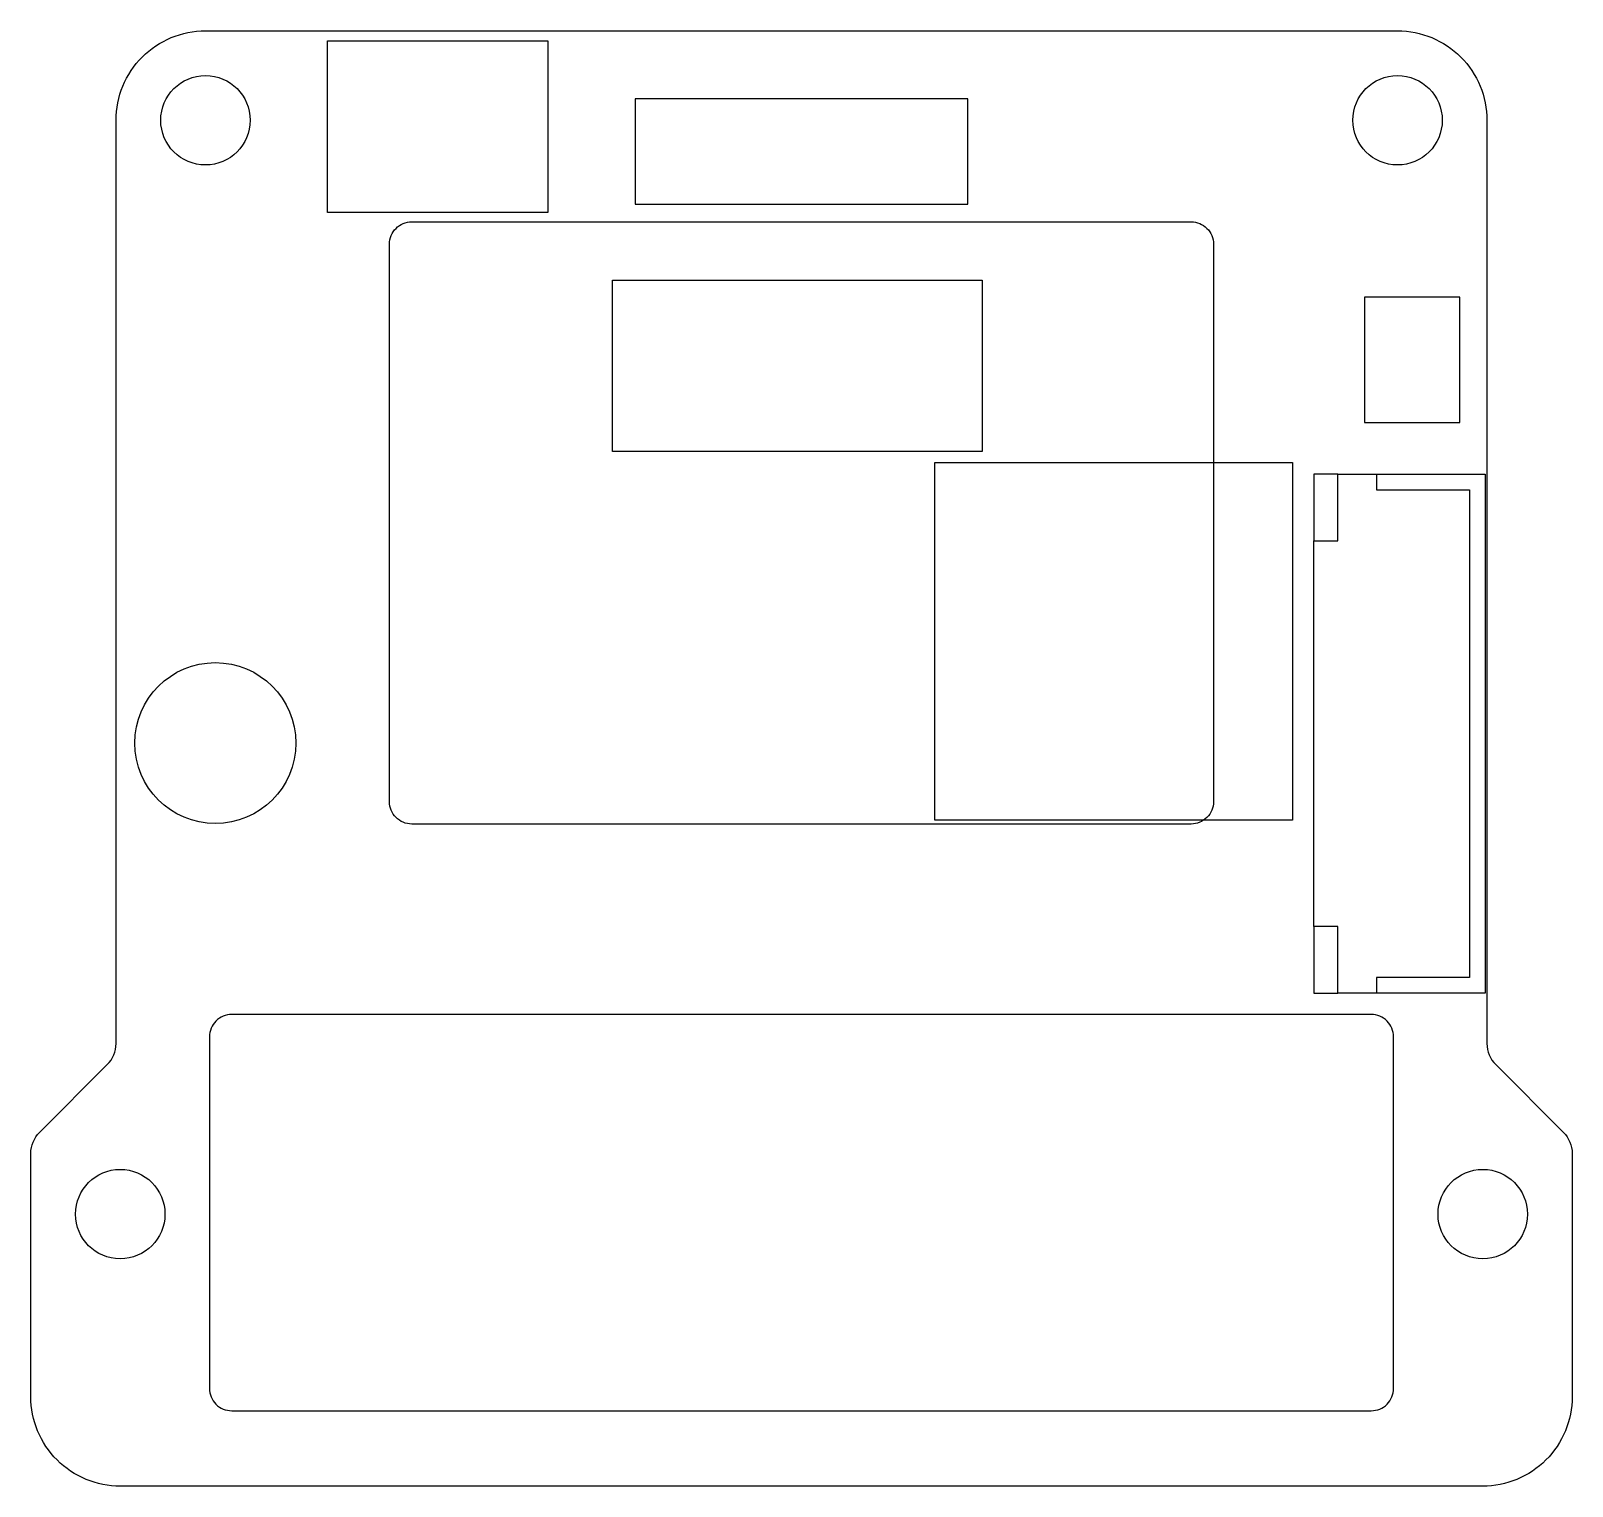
# Model space of a CAD drawing. Header units: inches. Extents: x 0 to 51.7, y 0 to 48.8.
import ezdxf

# ---------------------------------------------------------------- set-up
doc = ezdxf.new("R2010")
doc.units = ezdxf.units.IN
doc.header["$MEASUREMENT"] = 0

msp = doc.modelspace()

# ---------------------------------------------------------------- linework, layer by layer
at = {"linetype": 'Continuous'}
msp.add_lwpolyline([(45.86, 48.815, -0.414214), (48.86, 45.815), (48.86, 14.847, 0.198925), (49.153, 14.14), (51.427, 11.865, -0.198912), (51.72, 11.158), (51.72, 3, -0.414214), (48.72, 0), (3, 0, -0.414214), (0, 3), (0, 11.158, -0.198912), (0.293, 11.865), (2.567, 14.14, 0.198925), (2.86, 14.847), (2.86, 45.815, -0.414214), (5.86, 48.815)], format="xyb", close=True, dxfattribs=at)
for points in [[(9.953, 48.477), (17.353, 48.477), (17.353, 42.727), (9.953, 42.727)], [(31.918, 34.707), (19.518, 34.707), (19.518, 40.457), (31.918, 40.457)], [(47.955, 39.882), (44.755, 39.882), (44.755, 35.682), (47.955, 35.682)], [(30.338, 34.337), (42.338, 34.337), (42.338, 22.337), (30.338, 22.337)], [(43.853, 18.771), (43.053, 18.771), (43.053, 31.711), (43.853, 31.711), (43.853, 33.941), (45.153, 33.941), (48.803, 33.941), (48.803, 16.541), (45.153, 16.541), (43.853, 16.541)]]:
    msp.add_lwpolyline(points, close=True)
msp.add_lwpolyline([(20.28, 42.997), (31.44, 42.997), (31.44, 46.537), (20.28, 46.537)], close=True, dxfattribs=at)
for points in [[(39.684, 41.66), (39.684, 22.96, -0.414214), (38.934, 22.21), (12.784, 22.21, -0.414214), (12.034, 22.96), (12.034, 41.66, -0.414214), (12.784, 42.41), (38.934, 42.41, -0.414214)], [(45.728, 3.279), (45.728, 15.071, 0.414214), (44.978, 15.821), (6.743, 15.821, 0.414214), (5.993, 15.071), (5.993, 3.279, 0.414214), (6.743, 2.529), (44.978, 2.529, 0.414214)]]:
    msp.add_lwpolyline(points, format="xyb", close=True)
for points in [[(43.853, 33.941), (43.053, 33.941), (43.053, 31.711)], [(45.153, 33.941), (45.153, 33.416), (48.278, 33.416), (48.278, 17.066), (45.153, 17.066), (45.153, 16.541)], [(43.053, 18.771), (43.053, 16.541), (43.853, 16.541)]]:
    msp.add_lwpolyline(points)
for centre, radius in [((5.86, 45.815), 1.5), ((45.86, 45.815), 1.5), ((6.191, 24.924), 2.7), ((3, 9.125), 1.5), ((48.72, 9.125), 1.5)]:
    msp.add_circle(centre, radius, dxfattribs=at)

doc.saveas('drawing.dxf')
